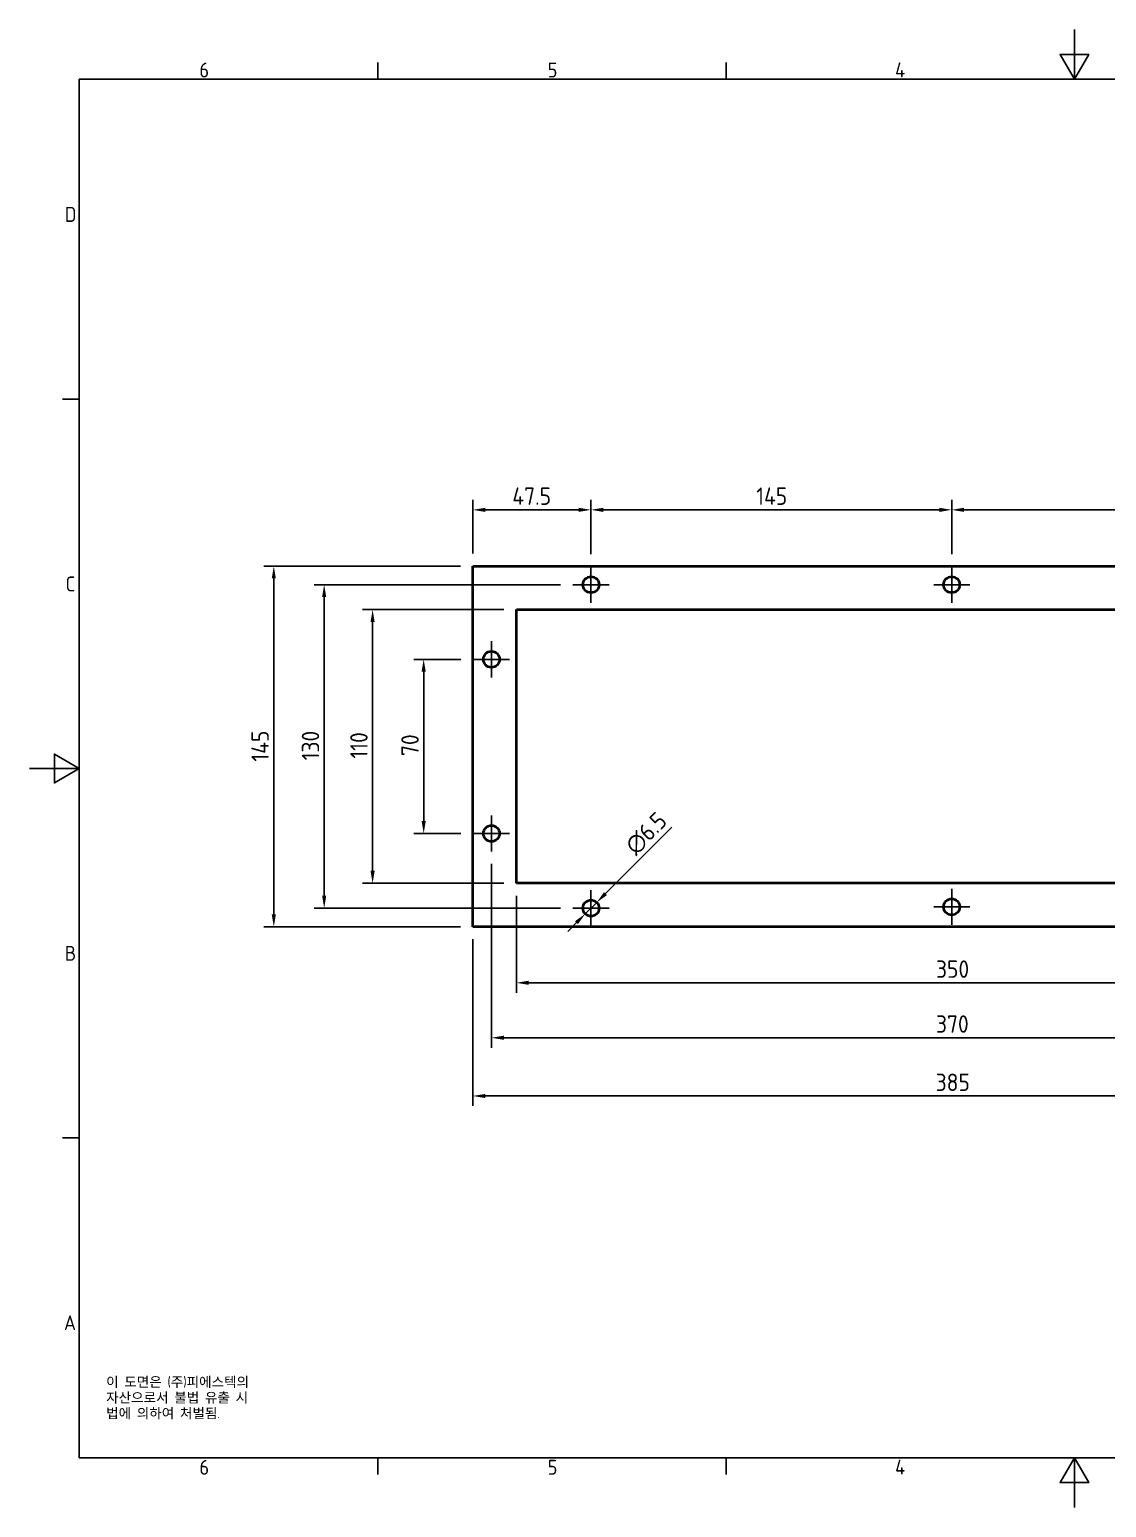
# Model space of a CAD drawing. Header units: millimetres. Extents: x 0 to 840, y 0 to 594.
# Drawn here: x 0 to 433, y 0 to 594 of the extents above; entities that cross this region are included whole.
import ezdxf

# ---------------------------------------------------------------- set-up
doc = ezdxf.new("R2010")
doc.units = ezdxf.units.MM
doc.header["$LTSCALE"] = 2
doc.linetypes.add('CHAIN', pattern=[0.7087, 0.4724, -0.0591, 0.1181, -0.0591])
doc.layers.get('0').update_dxf_attribs({"color": 3, "lineweight": 25, "true_color": 0x00ff00})
for name, color, linetype, lineweight, true_color in [('가시적인 것(ISO)', 3, 'Continuous', 40, 0x00ff00), ('기호(ISO)', 5, 'Continuous', 25, 0x0000ff), ('중심 표식(ISO)', 1, 'Continuous', 25, 0xff0000), ('치수(ISO)', 2, 'Continuous', 25, 0xffff00)]:
    doc.layers.add(name, color=color, linetype=linetype, lineweight=lineweight, true_color=true_color)
doc.layers.add('경계(ISO)', color=7, linetype='Continuous', lineweight=25)
doc.styles.add('문자 텍스트_PSTEK_POSCO', font='isocp.shx')
doc.styles.add('치수 텍스트_PSTEK_POSCO', font='isocp.shx')
doc.dimstyles.new('치수_PSTEK_POSCO', dxfattribs={"dimscale": 2, "dimtxt": 3.5, "dimasz": 2.5, "dimexe": 2, "dimexo": 2.5, "dimgap": 1, "dimtad": 1, "dimrnd": 1e-08, "dimdsep": 46, "dimtxsty": '치수 텍스트_PSTEK_POSCO', "dimcen": 0.09, "dimdle": 10, "dimclrd": 7, "dimclre": 7, "dimclrt": 2, "dimadec": 1, "dimazin": 2, "dimtfac": 1, "dimtmove": 0, "dimatfit": 3, "dimfxl": 1, "dimtolj": 1, "dimlwd": -1, "dimlwe": -1, "dimarcsym": 0})

# ---------------------------------------------------------------- blocks, each defined once
blk = doc.blocks.new('경계 Default Border')
at = {"layer": '경계(ISO)'}
for p, q in [((70, 287), (70, 290.4)), ((140, 287), (140, 290.4)), ((10, 222.75), (6.6, 222.75)), ((10, 74.25), (6.6, 74.25)), ((70, 10), (70, 6.6)), ((140, 10), (140, 6.6))]:
    blk.add_line(p, q, dxfattribs=at)
at = {"layer": '경계(ISO)', "flags": 128}
for points in [[(210, 297), (210, 287), (207.11, 292), (212.89, 292), (210, 287)], [(10, 10), (10, 287), (410, 287), (410, 10), (10, 10)], [(0, 148.5), (10, 148.5), (5, 151.39), (5, 145.61), (10, 148.5)], [(210, 0), (210, 10), (207.11, 5), (212.89, 5), (210, 10)]]:
    blk.add_lwpolyline(points, dxfattribs=at)
at = {"layer": '경계(ISO)', "color": 2, "true_color": 0xffff00, "char_height": 3, "attachment_point": 7, "style": '문자 텍스트_PSTEK_POSCO'}
for s, insert in [('6', (34.14, 287.37)), ('5', (104.14, 287.37)), ('4', (173.97, 287.4)), ('D', (7.08, 258.35)), ('C', (7.24, 184.1)), ('B', (7.08, 109.85)), ('A', (6.91, 35.62)), ('6', (34.14, 6.57)), ('5', (104.14, 6.57)), ('4', (173.97, 6.6))]:
    blk.add_mtext(s, dxfattribs=dict(at, insert=insert))
blk = doc.blocks.new('*D22')
at = {"layer": 'Defpoints', "color": 0, "transparency": 16777216}
for p in [(225.68, 400.96), (178.18, 378.37), (225.68, 378.12)]:
    blk.add_point(p, dxfattribs=at)
at = {"layer": '치수(ISO)', "color": 7, "transparency": 16777216}
for p, q in [((178.18, 383.37), (178.18, 404.96)), ((225.68, 383.12), (225.68, 404.96)), ((183.18, 400.96), (220.68, 400.96))]:
    blk.add_line(p, q, dxfattribs=at)
for points in [[(183.18, 401.79), (183.18, 400.12), (178.18, 400.96)], [(220.68, 401.79), (220.68, 400.12), (225.68, 400.96)]]:
    blk.add_solid(points, dxfattribs=at)
at = {"layer": '치수(ISO)', "color": 2, "transparency": 16777216, "insert": (194.07, 406.46), "char_height": 7, "attachment_point": 4, "style": '치수 텍스트_PSTEK_POSCO'}
blk.add_mtext('\\A1;47.5', dxfattribs=at)
blk = doc.blocks.new('*D23')
at = {"layer": 'Defpoints', "color": 0, "transparency": 16777216}
for p in [(370.68, 400.96), (225.68, 378.12), (370.68, 378.12)]:
    blk.add_point(p, dxfattribs=at)
at = {"layer": '치수(ISO)', "color": 7, "transparency": 16777216}
for p, q in [((225.68, 383.12), (225.68, 404.96)), ((370.68, 383.12), (370.68, 404.96)), ((230.68, 400.96), (365.68, 400.96))]:
    blk.add_line(p, q, dxfattribs=at)
for points in [[(230.68, 401.79), (230.68, 400.12), (225.68, 400.96)], [(365.68, 401.79), (365.68, 400.12), (370.68, 400.96)]]:
    blk.add_solid(points, dxfattribs=at)
at = {"layer": '치수(ISO)', "color": 2, "transparency": 16777216, "insert": (292.11, 406.46), "char_height": 7, "attachment_point": 4, "style": '치수 텍스트_PSTEK_POSCO'}
blk.add_mtext('\\A1;145', dxfattribs=at)
blk = doc.blocks.new('*D24')
at = {"layer": 'Defpoints', "color": 0, "transparency": 16777216}
for p in [(515.68, 400.96), (370.68, 378.12), (515.68, 378.12)]:
    blk.add_point(p, dxfattribs=at)
at = {"layer": '치수(ISO)', "color": 7, "transparency": 16777216}
for p, q in [((370.68, 383.12), (370.68, 404.96)), ((515.68, 383.12), (515.68, 404.96)), ((375.68, 400.96), (510.68, 400.96))]:
    blk.add_line(p, q, dxfattribs=at)
for points in [[(375.68, 401.79), (375.68, 400.12), (370.68, 400.96)], [(510.68, 401.79), (510.68, 400.12), (515.68, 400.96)]]:
    blk.add_solid(points, dxfattribs=at)
at = {"layer": '치수(ISO)', "color": 2, "transparency": 16777216, "insert": (437.11, 406.46), "char_height": 7, "attachment_point": 4, "style": '치수 텍스트_PSTEK_POSCO'}
blk.add_mtext('\\A1;145', dxfattribs=at)
blk = doc.blocks.new('*D26')
at = {"layer": 'Defpoints', "color": 0, "transparency": 16777216}
for p in [(195.68, 250.87), (545.68, 250.87), (195.68, 210.87)]:
    blk.add_point(p, dxfattribs=at)
at = {"layer": '치수(ISO)', "color": 7, "transparency": 16777216}
for p, q in [((195.68, 245.87), (195.68, 206.87)), ((545.68, 245.87), (545.68, 206.87)), ((540.68, 210.87), (200.68, 210.87))]:
    blk.add_line(p, q, dxfattribs=at)
for points in [[(200.68, 211.7), (200.68, 210.04), (195.68, 210.87)], [(540.68, 211.7), (540.68, 210.04), (545.68, 210.87)]]:
    blk.add_solid(points, dxfattribs=at)
at = {"layer": '치수(ISO)', "color": 2, "transparency": 16777216, "insert": (364.38, 216.37), "char_height": 7, "attachment_point": 4, "style": '치수 텍스트_PSTEK_POSCO'}
blk.add_mtext('\\A1;350', dxfattribs=at)
blk = doc.blocks.new('*D27')
at = {"layer": 'Defpoints', "color": 0, "transparency": 16777216}
for p in [(185.68, 263.62), (555.68, 263.62), (555.68, 188.79)]:
    blk.add_point(p, dxfattribs=at)
at = {"layer": '치수(ISO)', "color": 7, "transparency": 16777216}
for p, q in [((185.68, 258.62), (185.68, 184.79)), ((555.68, 258.62), (555.68, 184.79)), ((190.68, 188.79), (550.68, 188.79))]:
    blk.add_line(p, q, dxfattribs=at)
for points in [[(190.68, 189.62), (190.68, 187.95), (185.68, 188.79)], [(550.68, 189.62), (550.68, 187.95), (555.68, 188.79)]]:
    blk.add_solid(points, dxfattribs=at)
at = {"layer": '치수(ISO)', "color": 2, "transparency": 16777216, "insert": (364.38, 194.29), "char_height": 7, "attachment_point": 4, "style": '치수 텍스트_PSTEK_POSCO'}
blk.add_mtext('\\A1;370', dxfattribs=at)
blk = doc.blocks.new('*D28')
at = {"layer": 'Defpoints', "color": 0, "transparency": 16777216}
for p in [(178.18, 233.37), (563.18, 233.37), (178.18, 165.37)]:
    blk.add_point(p, dxfattribs=at)
at = {"layer": '치수(ISO)', "color": 7, "transparency": 16777216}
for p, q in [((178.18, 228.37), (178.18, 161.37)), ((563.18, 228.37), (563.18, 161.37)), ((558.18, 165.37), (183.18, 165.37))]:
    blk.add_line(p, q, dxfattribs=at)
for points in [[(183.18, 166.2), (183.18, 164.54), (178.18, 165.37)], [(558.18, 166.2), (558.18, 164.54), (563.18, 165.37)]]:
    blk.add_solid(points, dxfattribs=at)
at = {"layer": '치수(ISO)', "color": 2, "transparency": 16777216, "insert": (364.24, 170.87), "char_height": 7, "attachment_point": 4, "style": '치수 텍스트_PSTEK_POSCO'}
blk.add_mtext('\\A1;385', dxfattribs=at)
blk = doc.blocks.new('*D29')
at = {"layer": 'Defpoints', "color": 0, "transparency": 16777216}
for p in [(158.43, 340.87), (178.43, 340.87), (178.43, 270.87)]:
    blk.add_point(p, dxfattribs=at)
at = {"layer": '치수(ISO)', "color": 7, "transparency": 16777216}
for p, q in [((173.43, 340.87), (154.43, 340.87)), ((158.43, 275.87), (158.43, 335.87)), ((173.43, 270.87), (154.43, 270.87))]:
    blk.add_line(p, q, dxfattribs=at)
for points in [[(157.6, 335.87), (159.27, 335.87), (158.43, 340.87)], [(157.6, 275.87), (159.27, 275.87), (158.43, 270.87)]]:
    blk.add_solid(points, dxfattribs=at)
at = {"layer": '치수(ISO)', "color": 2, "transparency": 16777216, "insert": (152.93, 302.02), "char_height": 7, "attachment_point": 4, "rotation": 90, "style": '치수 텍스트_PSTEK_POSCO'}
blk.add_mtext('\\A1;70', dxfattribs=at)
blk = doc.blocks.new('*D30')
at = {"layer": 'Defpoints', "color": 0, "transparency": 16777216}
for p in [(137.9, 360.87), (195.68, 360.87), (195.68, 250.87)]:
    blk.add_point(p, dxfattribs=at)
at = {"layer": '치수(ISO)', "color": 7, "transparency": 16777216}
for p, q in [((190.68, 360.87), (133.9, 360.87)), ((137.9, 255.87), (137.9, 355.87)), ((190.68, 250.87), (133.9, 250.87))]:
    blk.add_line(p, q, dxfattribs=at)
for points in [[(137.07, 355.87), (138.73, 355.87), (137.9, 360.87)], [(137.07, 255.87), (138.73, 255.87), (137.9, 250.87)]]:
    blk.add_solid(points, dxfattribs=at)
at = {"layer": '치수(ISO)', "color": 2, "transparency": 16777216, "insert": (132.4, 300.97), "char_height": 7, "attachment_point": 4, "rotation": 90, "style": '치수 텍스트_PSTEK_POSCO'}
blk.add_mtext('\\A1;110', dxfattribs=at)
blk = doc.blocks.new('*D31')
at = {"layer": 'Defpoints', "color": 0, "transparency": 16777216}
for p in [(218.43, 370.87), (118.43, 240.87), (218.43, 240.87)]:
    blk.add_point(p, dxfattribs=at)
at = {"layer": '치수(ISO)', "color": 7, "transparency": 16777216}
for p, q in [((213.43, 370.87), (114.43, 370.87)), ((118.43, 365.87), (118.43, 245.87)), ((213.43, 240.87), (114.43, 240.87))]:
    blk.add_line(p, q, dxfattribs=at)
for points in [[(117.6, 365.87), (119.27, 365.87), (118.43, 370.87)], [(117.6, 245.87), (119.27, 245.87), (118.43, 240.87)]]:
    blk.add_solid(points, dxfattribs=at)
at = {"layer": '치수(ISO)', "color": 2, "transparency": 16777216, "insert": (112.93, 300.27), "char_height": 7, "attachment_point": 4, "rotation": 90, "style": '치수 텍스트_PSTEK_POSCO'}
blk.add_mtext('\\A1;130', dxfattribs=at)
blk = doc.blocks.new('*D32')
at = {"layer": 'Defpoints', "color": 0, "transparency": 16777216}
for p in [(98.18, 378.37), (178.18, 378.37), (178.18, 233.37)]:
    blk.add_point(p, dxfattribs=at)
at = {"layer": '치수(ISO)', "color": 7, "transparency": 16777216}
for p, q in [((173.18, 378.37), (94.18, 378.37)), ((98.18, 238.37), (98.18, 373.37)), ((173.18, 233.37), (94.18, 233.37))]:
    blk.add_line(p, q, dxfattribs=at)
for points in [[(97.35, 373.37), (99.02, 373.37), (98.18, 378.37)], [(97.35, 238.37), (99.02, 238.37), (98.18, 233.37)]]:
    blk.add_solid(points, dxfattribs=at)
at = {"layer": '치수(ISO)', "color": 2, "transparency": 16777216, "insert": (92.68, 299.77), "char_height": 7, "attachment_point": 4, "rotation": 90, "style": '치수 텍스트_PSTEK_POSCO'}
blk.add_mtext('\\A1;145', dxfattribs=at)
blk = doc.blocks.new('*D33')
at = {"layer": 'Defpoints', "color": 0, "transparency": 16777216}
for p in [(223.39, 238.57), (227.98, 243.17)]:
    blk.add_point(p, dxfattribs=at)
at = {"layer": '치수(ISO)', "color": 7, "transparency": 16777216}
for p, q in [((231.52, 246.7), (258.19, 273.38)), ((223.39, 238.57), (227.98, 243.17)), ((219.85, 235.04), (216.31, 231.5))]:
    blk.add_line(p, q, dxfattribs=at)
for points in [[(230.93, 247.29), (232.11, 246.11), (227.98, 243.17)], [(219.26, 235.63), (220.44, 234.45), (223.39, 238.57)]]:
    blk.add_solid(points, dxfattribs=at)
at = {"layer": '치수(ISO)', "color": 2, "transparency": 16777216, "insert": (241.3, 264.27), "char_height": 7, "attachment_point": 4, "rotation": 45, "style": '치수 텍스트_PSTEK_POSCO'}
blk.add_mtext('\\A1;∅6.5', dxfattribs=at)

msp = doc.modelspace()

# ---------------------------------------------------------------- linework, layer by layer
at = {"layer": '가시적인 것(ISO)'}
for p, q in [((178.1835, 233.3699), (178.1835, 378.3699)), ((178.1835, 378.3699), (563.1835, 378.3699)), ((195.6835, 360.8699), (545.6835, 360.8699)), ((195.6835, 250.8699), (195.6835, 360.8699)), ((545.6835, 250.8699), (195.6835, 250.8699)), ((563.1835, 233.3699), (178.1835, 233.3699))]:
    msp.add_line(p, q, dxfattribs=at)
for centre in [(225.6835, 370.8699), (370.6835, 370.8699), (185.6835, 340.8699), (185.6835, 270.8699), (225.6835, 240.8699), (370.6835, 241.3701)]:
    msp.add_circle(centre, 3.25, dxfattribs=at)
at = {"layer": '중심 표식(ISO)', "linetype": 'CHAIN'}
for p, q in [((225.6835, 378.1199), (225.6835, 363.6199)), ((370.6835, 378.1199), (370.6835, 363.6199)), ((232.9335, 370.8699), (218.4335, 370.8699)), ((377.9335, 370.8699), (363.4335, 370.8699)), ((185.6835, 348.1199), (185.6835, 333.6199)), ((192.9335, 340.8699), (178.4335, 340.8699)), ((185.6835, 278.1199), (185.6835, 263.6199)), ((192.9335, 270.8699), (178.4335, 270.8699)), ((225.6835, 248.1199), (225.6835, 233.6199)), ((370.6835, 248.6201), (370.6835, 234.1201)), ((232.9335, 240.8699), (218.4335, 240.8699)), ((377.9335, 241.3701), (363.4335, 241.3701))]:
    msp.add_line(p, q, dxfattribs=at)

# ---------------------------------------------------------------- block references
at = {"xscale": 2, "yscale": 2, "zscale": 2}
msp.add_blockref('경계 Default Border', (0, 0), dxfattribs=at)

# ---------------------------------------------------------------- texts
at = {"layer": '기호(ISO)', "color": 7, "insert": (30.7893, 52.4565), "char_height": 4, "width": 102.480277, "attachment_point": 1, "line_spacing_factor": 0.944221, "style": '문자 텍스트_PSTEK_POSCO'}
msp.add_mtext('{이 도면은 (주)피에스텍의\\P자산으로서 불법 유출 시 \\P법에 의하여 처벌됨.}', dxfattribs=at)

# ---------------------------------------------------------------- dimensions: what is measured, and where the dimension line sits
at = {"layer": '치수(ISO)', "color": 7}
for base, p1, p2, angle, picture, middle in [((225.6835, 400.955), (178.1835, 378.3699), (225.6835, 378.1199), 180, '*D22', (201.9135, 400.955)), ((370.6835, 400.955), (225.6835, 378.1199), (370.6835, 378.1199), 180, '*D23', (298.2035, 400.955)), ((515.6835, 400.955), (370.6835, 378.1199), (515.6835, 378.1199), 180, '*D24', (443.2035, 400.955)), ((98.1835, 378.3699), (178.1835, 233.3699), (178.1835, 378.3699), 90, '*D32', (98.1835, 305.8699)), ((118.4335, 240.8699), (218.4335, 370.8699), (218.4335, 240.8699), 90, '*D31', (118.4335, 305.8699)), ((137.8987, 360.8699), (195.6835, 250.8699), (195.6835, 360.8699), 90, '*D30', (137.8987, 305.8699)), ((158.4335, 340.8699), (178.4335, 270.8699), (178.4335, 340.8699), 90, '*D29', (158.4335, 305.8699)), ((555.6835, 188.7874), (185.6835, 263.6199), (555.6835, 263.6199), 180, '*D27', (370.6835, 188.7874)), ((195.6835, 210.8699), (545.6835, 250.8699), (195.6835, 250.8699), 180, '*D26', (370.6835, 210.8699)), ((178.1835, 165.3709), (563.1835, 233.3699), (178.1835, 233.3699), 180, '*D28', (370.6835, 165.3709))]:
    dim = msp.add_linear_dim(base=base, p1=p1, p2=p2, angle=angle, dimstyle='치수_PSTEK_POSCO', override={"dimdec": 2, "dimtp": 0, "dimtm": 0, "dimtdec": 2, "dimtofl": 0, "dimatfit": 1}, dxfattribs=at)
    dim.commit()
    dim.dimension.update_dxf_attribs({"geometry": picture, "text_midpoint": middle, "dimtype": 160})
dim = msp.add_diameter_dim_2p(p1=(223.3854, 238.5718), p2=(227.9816, 243.168), dimstyle='치수_PSTEK_POSCO', override={"dimdec": 2, "dimlfac": 1, "dimtp": 0, "dimtm": 0, "dimtdec": 2, "dimatfit": 2}, dxfattribs=at)
dim.commit()
dim.dimension.update_dxf_attribs({"geometry": '*D33', "text_midpoint": (250.9844, 266.1709), "dimtype": 163})

doc.saveas('drawing.dxf')
